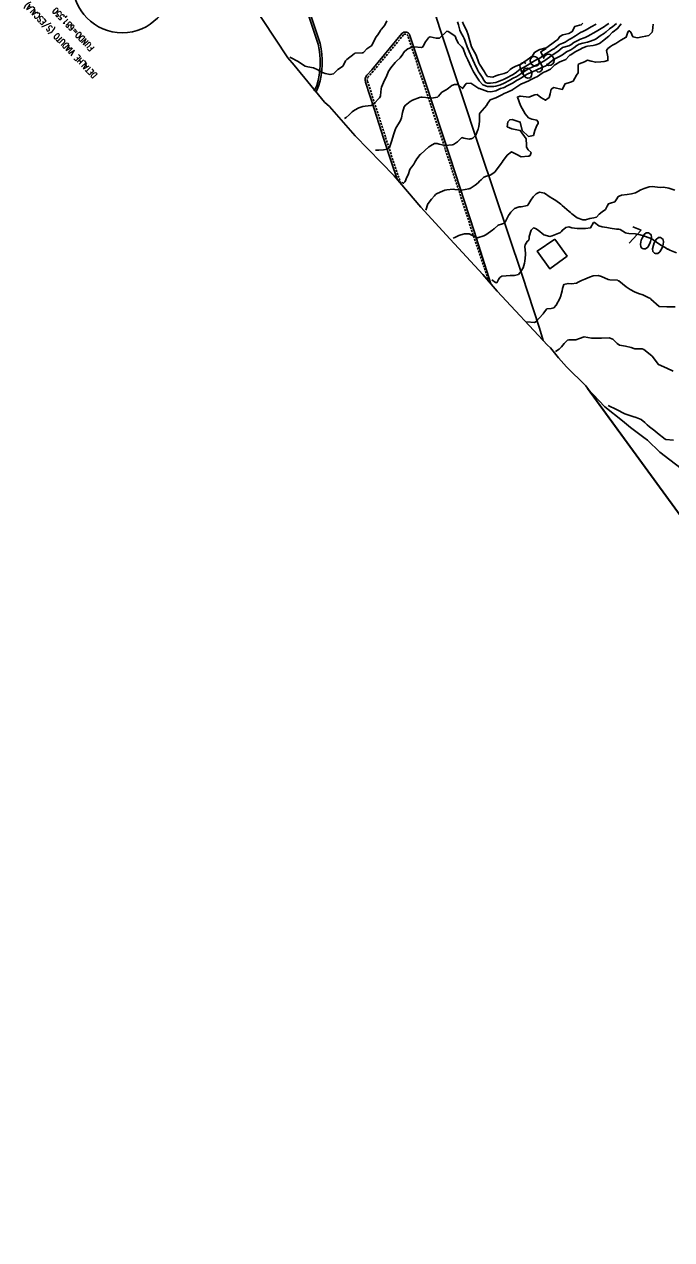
# Model space of a CAD drawing. Header units: metres. Extents: x 292545 to 299085, y 7450245 to 7463078.
# Drawn here: x 296889.3 to 297045.3, y 7452092.2 to 7452385 of the extents above; entities that cross this region are included whole.
import ezdxf
from ezdxf.enums import TextEntityAlignment as Align

# ---------------------------------------------------------------- set-up
doc = ezdxf.new("R2010")
doc.units = ezdxf.units.M
doc.linetypes.add('CONTINUO', pattern=[0])
doc.linetypes.add('DASHED', pattern=[0.75, 0.5, -0.25])
for name, color, linetype in [('Area', 45, 'Continuous'), ('Area Verde e Lazer', 94, 'Continuous'), ('Canteiro', 45, 'DASHED'), ('Cotas', 45, 'Continuous'), ('Curvas de Nivel 1m', 11, 'Continuous'), ('Curvas de Nivel 5m', 15, 'Continuous'), ('Edificações', 30, 'Continuous'), ('TEXTO', 45, 'Continuous'), ('Vias Primárias', 230, 'Continuous')]:
    doc.layers.add(name, color=color, linetype=linetype)
doc.styles.add('ROMANS', font='romans', dxfattribs={"height": 0.2})
doc.styles.add('Style-STANDARD', font='STANDARD.shx')

msp = doc.modelspace()

# ---------------------------------------------------------------- linework, layer by layer
at = {"layer": 'Area'}
msp.add_polyline3d([(297048.64, 7452277.17, 703.17), (297042.45, 7452281.87, 703.02), (297039.46, 7452284.8, 703.08), (297038.6, 7452285.45, 703.01), (297035.39, 7452287.88, 702.96), (297033.45, 7452289.48, 702.93), (297029.18, 7452292.86, 702.72), (297025.02, 7452297.27, 702.71), (297174.79, 7452092.17, 703.06), (297024.65, 7452297.85, 702.65), (297020, 7452302.43, 708.17), (297018.07, 7452304.61, 707.57), (297016.08, 7452307.03, 708.29), (297015.42, 7452307.64, 707.59), (297003.25, 7452320.65, 700.04), (296999.79, 7452324.68, 699.79), (296991, 7452334.23, 698.77), (296984.87, 7452340.91, 698.05), (296978.45, 7452348.48, 696.84), (296969, 7452358.13, 695.39), (296962.84, 7452365.19, 694.41), (296961.68, 7452366.23, 694.45), (296954.36, 7452375.15, 693.84), (296952.82, 7452376.89, 693.69), (296940.75, 7452395.22, 694.04)], dxfattribs=at)
at = {"layer": 'Area Verde e Lazer', "elevation": 694.28}
msp.add_lwpolyline([(296959.19, 7452368.9), (296959.76, 7452370.26, 0.12729), (296960.13, 7452380.19), (296957.7, 7452387.4)], format="xyb", dxfattribs=at)
at = {"layer": 'Canteiro', "elevation": 699.9}
msp.add_lwpolyline([(297001.33, 7452322.88), (296997.25, 7452335), (296991.47, 7452352.72), (296985.5, 7452370.78), (296981.76, 7452382.16, 0.556418), (296980.65, 7452382.43), (296973.41, 7452373.66), (296972.24, 7452372.39, 0.275603), (296972.01, 7452371.24), (296974.1, 7452364.78), (296976.37, 7452357.73), (296978.19, 7452352.07), (296980, 7452346.66)], format="xyb", dxfattribs=at)
at = {"layer": 'Curvas de Nivel 1m', "flags": 128}
for points, elevation in [([(296953.28, 7452377.07), (296953.92, 7452376.72), (296954.82, 7452376.26), (296955, 7452376.15), (296955.13, 7452376.07), (296956.99, 7452374.9), (296957.66, 7452374.71), (296958.99, 7452374.5), (296960.01, 7452374.01), (296960.97, 7452373.45), (296961.81, 7452373.15), (296962.97, 7452372.88), (296963.85, 7452373.08), (296964.73, 7452373.95), (296964.84, 7452374.1), (296964.99, 7452374.21), (296966.05, 7452374.89), (296966.61, 7452375.93), (296966.74, 7452376.2), (296967.01, 7452376.52), (296968.76, 7452377.9), (296968.93, 7452378), (296969.02, 7452378.02), (296970.83, 7452378.08), (296971.03, 7452378.17), (296971.85, 7452379.06), (296973.05, 7452379.86), (296974.03, 7452381.85), (296974.46, 7452382.46), (296975.1, 7452383.47), (296975.24, 7452383.68), (296975.39, 7452383.83), (296976.18, 7452384.75), (296976.7, 7452385.81)], 694), ([(296973.93, 7452354.66), (296974.75, 7452354.64), (296975.85, 7452354.72), (296976.75, 7452354.9), (296977.27, 7452355.3), (296977.49, 7452355.8), (296977.81, 7452356.76), (296978.14, 7452357.8), (296978.27, 7452358.32), (296978.75, 7452359.79), (296978.76, 7452359.84), (296978.81, 7452359.94), (296979.94, 7452361.77), (296980.17, 7452362.44), (296980.41, 7452363.77), (296980.88, 7452365.11), (296981.15, 7452365.49), (296981.46, 7452365.75), (296982.27, 7452366.36), (296982.89, 7452366.7), (296984.53, 7452367.35), (296984.9, 7452367.45), (296985.15, 7452367.46), (296986.9, 7452367.23), (296987.4, 7452367.18), (296988.9, 7452367.45), (296989.12, 7452367.67), (296989.94, 7452368.63), (296990.93, 7452369.22), (296991.2, 7452369.36), (296991.53, 7452369.63), (296992.31, 7452370.25), (296992.94, 7452370.5), (296993.82, 7452370.49), (296994.81, 7452369.59), (296994.93, 7452369.53), (296994.98, 7452369.54), (296995.02, 7452369.59), (296995.8, 7452370.73), (296996.95, 7452370.78), (296998.86, 7452369.55), (296998.93, 7452369.52), (296998.97, 7452369.51), (297000.92, 7452368.76), (297001.73, 7452368.7), (297002.93, 7452368.99), (297003.29, 7452369.14), (297004.08, 7452369.49), (297004.72, 7452369.7), (297004.94, 7452369.79), (297005.66, 7452370.19), (297006.95, 7452370.82), (297007.35, 7452371.05), (297007.94, 7452371.44), (297008.59, 7452371.8), (297008.96, 7452372.01), (297010.5, 7452372.94), (297010.97, 7452373.17), (297011.12, 7452373.25), (297011.41, 7452373.4), (297012.5, 7452373.86), (297012.98, 7452374.06), (297013.9, 7452374.46), (297015, 7452375.01), (297015.21, 7452375.14), (297015.47, 7452375.35), (297017.02, 7452376.57), (297017.49, 7452376.85), (297018.47, 7452377.32), (297018.83, 7452377.51), (297019.03, 7452377.66), (297019.99, 7452378.35), (297021.04, 7452378.83), (297021.77, 7452379.28), (297022.47, 7452379.85), (297023.06, 7452380.16), (297023.88, 7452380.43), (297025.06, 7452380.71), (297025.49, 7452380.81), (297026.65, 7452381.22), (297027.08, 7452381.45), (297028.1, 7452382.19), (297029.09, 7452382.83), (297029.29, 7452382.99), (297029.5, 7452383.19), (297030.36, 7452383.92), (297031.11, 7452384.42), (297031.54, 7452384.74), (297032, 7452385.16)], 696), ([(296980.31, 7452346.89), (296980.71, 7452346.69), (296981.04, 7452347), (296981.13, 7452347.29), (296981.31, 7452347.75), (296981.86, 7452348.92), (296982.16, 7452349.75), (296982.31, 7452350.13), (296982.7, 7452350.61), (296983.18, 7452351.26), (296983.42, 7452351.73), (296983.91, 7452352.55), (296984.74, 7452353.6), (296984.8, 7452353.66), (296984.86, 7452353.72), (296986.76, 7452355.44), (296986.91, 7452355.54), (296987.16, 7452355.69), (296988.18, 7452356.26), (296988.77, 7452356.29), (296989.24, 7452356.13), (296990.76, 7452355.8), (296992.45, 7452355.94), (296992.77, 7452356.05), (296993.69, 7452356.69), (296994.65, 7452357.6), (296994.72, 7452357.66), (296994.78, 7452357.68), (296995.22, 7452357.59), (296996.51, 7452357.31), (296996.78, 7452357.35), (296996.96, 7452357.39), (296997.39, 7452357.56), (296998.09, 7452358.26), (296998.62, 7452359.55), (296998.67, 7452359.7), (296998.82, 7452360.34), (296998.97, 7452361.55), (296999.02, 7452363.39), (296999.1, 7452363.55), (297000.21, 7452364.86), (297000.8, 7452365.52), (297000.88, 7452365.72), (297001.61, 7452366.79), (297002.9, 7452367.26), (297003.09, 7452367.31), (297003.39, 7452367.5), (297004.37, 7452368.03), (297004.92, 7452368.29), (297005.73, 7452368.66), (297006.93, 7452369.23), (297007.07, 7452369.31), (297007.27, 7452369.45), (297008.26, 7452370.11), (297008.94, 7452370.52), (297010.91, 7452371.4), (297010.95, 7452371.42), (297012.28, 7452372.07), (297012.96, 7452372.44), (297013.54, 7452372.8), (297014.37, 7452373.37), (297014.77, 7452373.57), (297014.98, 7452373.65), (297016.13, 7452374.19), (297017, 7452375.03), (297017.13, 7452375.2), (297017.28, 7452375.33), (297018.35, 7452375.98), (297019.01, 7452376.21), (297019.81, 7452376.5), (297020.56, 7452377.29), (297020.8, 7452377.52), (297021.03, 7452377.66), (297022.09, 7452378.33), (297023.04, 7452378.85), (297023.31, 7452378.99), (297023.77, 7452379.25), (297024.69, 7452379.6), (297025.05, 7452379.68), (297026.36, 7452379.91), (297027.06, 7452380.06), (297027.89, 7452380.37), (297028.99, 7452381.19), (297029.04, 7452381.23), (297029.07, 7452381.25), (297030.16, 7452382.1), (297031.09, 7452383.09), (297031.19, 7452383.17), (297032.29, 7452383.96), (297033.12, 7452385.06)], 697), ([(296986.09, 7452340.19), (296986.53, 7452341.69), (296986.55, 7452341.74), (296986.59, 7452341.81), (296987.44, 7452342.85), (296988.12, 7452343.67), (296988.36, 7452343.94), (296988.63, 7452344.13), (296989.54, 7452344.57), (296990.64, 7452345.02), (296991.13, 7452345.14), (296992.64, 7452345.24), (296993.08, 7452345.18), (296994.64, 7452344.99), (296996.39, 7452345.32), (296996.64, 7452345.4), (296996.78, 7452345.43), (296997.03, 7452345.57), (296997.95, 7452346.26), (296998.66, 7452346.81), (296999.03, 7452347.18), (296999.37, 7452347.54), (297000.08, 7452348.12), (297000.68, 7452348.41), (297001.54, 7452348.66), (297002.69, 7452349.34), (297002.77, 7452349.43), (297002.81, 7452349.5), (297003.59, 7452350.6), (297004.24, 7452351.48), (297004.44, 7452351.76), (297004.72, 7452352.16), (297005.28, 7452352.92), (297005.68, 7452353.47), (297006.75, 7452354.25), (297008.35, 7452353.43), (297008.74, 7452353.19), (297009.08, 7452353.08), (297010.74, 7452353.19), (297010.92, 7452353.23), (297011.18, 7452353.4), (297011.42, 7452354.07), (297010.76, 7452354.74), (297010.35, 7452355.41), (297010.32, 7452355.86), (297010.22, 7452357.42), (297008.81, 7452359.43), (297006.82, 7452359.83), (297005.68, 7452360.32), (297005.8, 7452361.47), (297006.3, 7452362), (297006.84, 7452362.04), (297008.83, 7452361.43), (297009.31, 7452359.43), (297010.79, 7452357.96), (297011.98, 7452358.21), (297012.33, 7452359.39), (297012.82, 7452360.59), (297013.16, 7452361.05), (297013.16, 7452361.38), (297012.84, 7452361.87), (297011.6, 7452362.16), (297010.84, 7452362.43), (297010.01, 7452363.42), (297008.88, 7452365.43), (297008.15, 7452367.44), (297008.71, 7452367.63), (297008.91, 7452367.66), (297010.9, 7452367.4), (297012.35, 7452367.95), (297012.91, 7452368.11), (297013.81, 7452367.37), (297014.9, 7452366.69), (297015.83, 7452367.35), (297016.03, 7452368.23), (297016.26, 7452369.34), (297016.94, 7452369.73), (297018.93, 7452369.31), (297019.62, 7452370.63), (297020.95, 7452371.01), (297021.56, 7452371.28), (297022.42, 7452372.72), (297022.75, 7452373.26), (297022.8, 7452373.44), (297022.82, 7452375.26), (297023, 7452375.42), (297024.31, 7452375.95), (297025.01, 7452376.31), (297025.93, 7452376.14), (297027.01, 7452375.84), (297028.26, 7452375.94), (297029.01, 7452375.99), (297029.94, 7452376.25), (297029.97, 7452377.18), (297029.58, 7452378.64), (297029.95, 7452379.18), (297030.61, 7452379.62), (297031.05, 7452379.92), (297031.89, 7452380.33), (297033.07, 7452381.14), (297034.34, 7452381.87), (297034.76, 7452383.12), (297034.9, 7452383.32), (297035.1, 7452383.43), (297035.46, 7452383.11), (297035.97, 7452381.99), (297037.08, 7452381.76), (297038.19, 7452381.98), (297039.08, 7452382.16), (297039.85, 7452382.3), (297040.61, 7452383.05), (297040.73, 7452383.42), (297040.82, 7452385.05)], 698), ([(296993.66, 7452385.61), (296993.9, 7452384.82), (296994.25, 7452383.6), (296994.49, 7452383), (296995.08, 7452382.08), (296995.33, 7452381.59), (296995.48, 7452381.17), (296996.06, 7452379.58), (296996.77, 7452377.83), (296996.88, 7452377.57), (296997.02, 7452377.27), (296997.83, 7452375.56), (296998.55, 7452373.98), (296998.76, 7452373.55), (296998.97, 7452373.22), (296999.65, 7452372.23), (297000.02, 7452371.53), (297000.42, 7452371), (297000.95, 7452370.8), (297001.64, 7452370.82), (297002.95, 7452370.98), (297003.36, 7452371.09), (297004.35, 7452371.49), (297004.75, 7452371.68), (297004.96, 7452371.76), (297005.46, 7452371.98), (297006.97, 7452372.8), (297007.38, 7452373.03), (297007.9, 7452373.44), (297008.46, 7452373.96), (297008.99, 7452374.28), (297009.73, 7452374.68), (297010.98, 7452375.4), (297011, 7452375.41), (297012.25, 7452376.15), (297013.01, 7452376.56), (297013.54, 7452376.85), (297014.24, 7452377.37), (297014.68, 7452377.72), (297015.03, 7452377.93), (297016.6, 7452378.89), (297017.04, 7452379.19), (297017.12, 7452379.25), (297017.22, 7452379.33), (297018.25, 7452380.12), (297019.06, 7452380.47), (297019.67, 7452380.69), (297020.62, 7452381.29), (297021.08, 7452381.59), (297022.11, 7452382.24), (297023.09, 7452382.87), (297023.34, 7452383.01), (297023.9, 7452383.25), (297024.7, 7452383.64), (297025.1, 7452383.88), (297025.95, 7452384.39), (297027.12, 7452385.02)], 694), ([(296994.89, 7452385.59), (296995.11, 7452384.97), (296995.86, 7452383.58), (296996.24, 7452382.42), (296996.48, 7452381.58), (296997.04, 7452379.58), (296997.05, 7452379.55), (296998.16, 7452377.56), (296998.83, 7452375.73), (296998.9, 7452375.55), (296999, 7452375.36), (297000.2, 7452373.53), (297000.48, 7452373.04), (297000.96, 7452372.38), (297002.2, 7452372.27), (297002.96, 7452372.54), (297003.68, 7452372.78), (297004.97, 7452373.09), (297005.78, 7452373.47), (297006.36, 7452374.08), (297006.99, 7452374.47), (297007.62, 7452374.82), (297009, 7452375.37), (297009.04, 7452375.39), (297009.1, 7452375.43), (297011.02, 7452376.85), (297011.36, 7452377.06), (297011.76, 7452377.39), (297012.22, 7452378.2), (297013.04, 7452378.71), (297013.53, 7452378.89), (297015.05, 7452379.3), (297015.19, 7452379.36), (297017.06, 7452380.79), (297017.4, 7452380.99), (297017.88, 7452381.32), (297018.33, 7452382.07), (297019.08, 7452382.44), (297020.54, 7452382.74), (297021.09, 7452383.05), (297021.23, 7452383.14), (297021.34, 7452383.28), (297021.95, 7452384.43), (297023.12, 7452384.74), (297023.52, 7452384.85), (297023.93, 7452385.25)], 693), ([(296992.68, 7452333.44), (296993.02, 7452333.61), (296993.99, 7452334.13), (296994.51, 7452334.28), (296995.42, 7452334.49), (296996.51, 7452334.48), (296998.5, 7452333.55), (297000.07, 7452333.98), (297000.51, 7452334.24), (297002.2, 7452335.5), (297002.41, 7452335.62), (297002.53, 7452335.72), (297003.47, 7452336.56), (297004.54, 7452336.92), (297004.95, 7452337.08), (297005.28, 7452337.47), (297006, 7452338.9), (297006.38, 7452339.45), (297006.58, 7452339.72), (297007.44, 7452340.59), (297008.59, 7452340.98), (297009.01, 7452341.01), (297010.59, 7452341.33), (297010.68, 7452341.41), (297011.4, 7452342.61), (297011.97, 7452343.39), (297012.63, 7452344.13), (297013.45, 7452344.56), (297014.63, 7452344.29), (297016.07, 7452343.35), (297016.62, 7452343.02), (297017.39, 7452342.55), (297018.6, 7452341.63), (297018.95, 7452341.31), (297020.58, 7452339.88), (297020.9, 7452339.61), (297021.28, 7452339.28), (297022.56, 7452338.39), (297023.93, 7452337.87), (297024.55, 7452337.87), (297025.59, 7452338.19), (297026.56, 7452338.36), (297027.24, 7452338.54), (297027.87, 7452339.2), (297028.58, 7452339.82), (297029.4, 7452340.37), (297029.78, 7452341.18), (297030.06, 7452341.72), (297030.6, 7452341.89), (297031.58, 7452342.18), (297032.23, 7452343.15), (297032.37, 7452343.41), (297032.63, 7452343.56), (297033.26, 7452343.78), (297034.63, 7452344.01), (297035.63, 7452344.12), (297036.64, 7452344.4), (297037.89, 7452345.08), (297038.65, 7452345.44), (297039.89, 7452345.82), (297040.65, 7452345.92), (297041.94, 7452345.75), (297042.65, 7452345.7), (297043.34, 7452345.71), (297044.65, 7452345.52), (297046.1, 7452344.99)], 699), ([(297010.4, 7452313.27), (297012.26, 7452313.1), (297012.65, 7452313.38), (297014.28, 7452315.17), (297014.38, 7452315.26), (297014.45, 7452315.36), (297015.25, 7452316.4), (297016.3, 7452316.52), (297016.94, 7452316.7), (297017.45, 7452317.32), (297018.33, 7452318.9), (297018.47, 7452319.17), (297018.52, 7452319.31), (297018.9, 7452320.75), (297019.02, 7452321.3), (297019.36, 7452322.31), (297020.37, 7452322.56), (297021.17, 7452322.48), (297022.37, 7452322.64), (297022.81, 7452322.83), (297023.58, 7452323.25), (297024.39, 7452323.61), (297025.54, 7452324.08), (297026.39, 7452324.37), (297027.63, 7452324.43), (297028.39, 7452324.25), (297030.03, 7452323.53), (297030.39, 7452323.43), (297032.23, 7452323.3), (297032.38, 7452323.25), (297032.45, 7452323.21), (297032.56, 7452323.15), (297034.36, 7452321.76), (297035.28, 7452321.11), (297036.35, 7452320.5), (297037.31, 7452320.12), (297038.34, 7452319.78), (297038.82, 7452319.55), (297039.81, 7452319.06), (297040.18, 7452318.9), (297040.33, 7452318.8), (297042.31, 7452317.03), (297044.19, 7452316.89), (297044.3, 7452316.89), (297046.2, 7452316.88)], 701), ([(297017.31, 7452306.19), (297018.18, 7452306.74), (297018.49, 7452307), (297018.76, 7452307.3), (297019.41, 7452308.09), (297020.21, 7452308.87), (297020.54, 7452308.96), (297022.21, 7452308.96), (297023.1, 7452309.26), (297024.22, 7452309.68), (297026.03, 7452309.4), (297026.21, 7452309.36), (297028.05, 7452309.36), (297028.21, 7452309.35), (297028.37, 7452309.35), (297030.22, 7452309.42), (297031.15, 7452309.16), (297032.2, 7452308.04), (297032.74, 7452307.68), (297034.2, 7452307.42), (297035.53, 7452307.11), (297036.19, 7452306.87), (297036.46, 7452306.83), (297038.19, 7452306.81), (297038.61, 7452306.65), (297040.17, 7452305.47), (297040.58, 7452305.05), (297042.14, 7452303.03), (297044.13, 7452302.12), (297045.66, 7452301.45)], 702), ([(297030.02, 7452293.17), (297032.01, 7452292.2), (297034, 7452291.13), (297035.99, 7452290.48), (297036.79, 7452290.29), (297037.98, 7452289.78), (297038.84, 7452289.07), (297039.4, 7452288.49), (297039.96, 7452288.02), (297041.22, 7452287.04), (297041.94, 7452286.46), (297043.74, 7452285.01), (297043.92, 7452284.93), (297045.75, 7452284.81)], 703)]:
    msp.add_lwpolyline(points, dxfattribs=dict(at, elevation=elevation))
at = {"layer": 'Curvas de Nivel 5m', "flags": 128}
for points, elevation in [([(296966.47, 7452362.3), (296966.84, 7452362.54), (296967.56, 7452363.21), (296968.35, 7452363.91), (296968.87, 7452364.28), (296969.92, 7452364.84), (296970.88, 7452365.2), (296971.48, 7452365.27), (296972.88, 7452365.45), (296973.57, 7452365.85), (296974.9, 7452367.28), (296975.1, 7452367.63), (296975.15, 7452367.83), (296975.29, 7452369.46), (296975.38, 7452369.83), (296975.84, 7452370.93), (296976.28, 7452371.82), (296976.5, 7452372.27), (296976.98, 7452373.42), (296977.1, 7452373.69), (296977.18, 7452373.81), (296977.67, 7452374.48), (296978.7, 7452375.78), (296979.01, 7452376.09), (296979.9, 7452376.89), (296980.52, 7452377.77), (296980.71, 7452378.08), (296981.03, 7452378.54), (296981.72, 7452379.07), (296983.05, 7452379.56), (296983.21, 7452379.58), (296985.05, 7452379.41), (296985.26, 7452379.5), (296985.41, 7452379.71), (296985.99, 7452380.78), (296986.7, 7452381.69), (296986.9, 7452381.87), (296987.08, 7452381.96), (296988.54, 7452381.68), (296989.07, 7452381.62), (296989.33, 7452381.67), (296991.09, 7452383.3), (296991.48, 7452383.24), (296993.08, 7452382.18), (296993.26, 7452381.8), (296993.32, 7452381.62), (296993.88, 7452380.43), (296994.75, 7452379.59), (296995.05, 7452379.14), (296995.65, 7452377.58), (296996.15, 7452376.44), (296996.57, 7452375.57), (296996.99, 7452374.66), (296997.55, 7452373.56), (296998.52, 7452371.99), (296998.82, 7452371.55), (296998.95, 7452371.36), (296999.81, 7452370.4), (297000.94, 7452369.98), (297002.42, 7452370.03), (297002.94, 7452370.11), (297004.03, 7452370.4), (297004.95, 7452370.78), (297006.15, 7452371.46), (297006.96, 7452371.91), (297007.96, 7452372.44), (297008.97, 7452373.06), (297009.51, 7452373.42), (297010.4, 7452373.99), (297010.99, 7452374.31), (297011.73, 7452374.65), (297013, 7452375.26), (297013.08, 7452375.3), (297013.24, 7452375.38), (297014.36, 7452376.02), (297015.01, 7452376.45), (297016.21, 7452377.34), (297017.03, 7452377.87), (297017.91, 7452378.44), (297018.9, 7452379.31), (297018.98, 7452379.38), (297019.04, 7452379.4), (297020.56, 7452379.78), (297021.05, 7452380.07), (297021.74, 7452380.6), (297022.99, 7452381.26), (297023.04, 7452381.29), (297023.07, 7452381.3), (297024.48, 7452381.84), (297025.08, 7452382.12), (297027.09, 7452383.21), (297028.32, 7452383.98), (297029.11, 7452384.44), (297029.57, 7452384.74), (297030.17, 7452385.18)], 695), ([(297001.96, 7452323.41), (297002.88, 7452322.74), (297003.14, 7452322.72), (297003.57, 7452323.49), (297003.89, 7452323.98), (297004.39, 7452324.31), (297005.45, 7452324.41), (297006.39, 7452324.45), (297007.41, 7452324.46), (297008.4, 7452324.73), (297008.74, 7452325.09), (297009, 7452325.42), (297009.56, 7452326.27), (297009.87, 7452327.42), (297009.92, 7452327.93), (297010.12, 7452329.41), (297010.12, 7452329.75), (297009.94, 7452331.42), (297010.01, 7452331.89), (297010.49, 7452332.66), (297010.91, 7452332.99), (297010.97, 7452333.4), (297010.99, 7452333.89), (297011.43, 7452335.4), (297012, 7452335.92), (297012.53, 7452335.78), (297013.15, 7452335.37), (297014.51, 7452334.25), (297015.96, 7452333.89), (297016.51, 7452334.03), (297017.69, 7452334.5), (297018.52, 7452334.82), (297018.75, 7452335.08), (297018.91, 7452335.31), (297019.78, 7452336.04), (297020.53, 7452336.17), (297021.22, 7452335.97), (297022.53, 7452335.81), (297023.96, 7452335.81), (297024.53, 7452335.75), (297025.79, 7452335.97), (297026.5, 7452337.22), (297026.53, 7452337.24), (297026.54, 7452337.24), (297026.71, 7452337.22), (297027.79, 7452336.45), (297028.53, 7452336.19), (297029.68, 7452336.03), (297030.53, 7452335.88), (297032.02, 7452335.66), (297032.53, 7452335.63), (297032.93, 7452335.55), (297033.58, 7452335.13), (297034.17, 7452334.77), (297034.52, 7452334.65), (297035.03, 7452334.6), (297036.52, 7452334.51), (297037.7, 7452334.26), (297038.51, 7452334), (297040.13, 7452333.43), (297040.51, 7452333.27), (297040.88, 7452333.05), (297042.49, 7452331.94), (297043.98, 7452331.01), (297044.31, 7452330.84), (297044.47, 7452330.77), (297044.88, 7452330.59), (297046.46, 7452329.92)], 700)]:
    msp.add_lwpolyline(points, dxfattribs=dict(at, elevation=elevation))
at = {"layer": 'Edificações'}
msp.add_lwpolyline([(297017.18, 7452333.23), (297020.12, 7452329.13), (297015.93, 7452326.09), (297012.9, 7452330.36)], close=True, dxfattribs=at)
at = {"layer": 'TEXTO', "linetype": 'CONTINUO'}
msp.add_circle((296912.91, 7452394.96), 12, dxfattribs=at)
at = {"layer": 'Vias Primárias'}
msp.add_lwpolyline([(296973.69, 7452431.69), (296975.32, 7452427.82, 0.3546), (296978.1, 7452426.33), (296980.45, 7452419.33), (296979.64, 7452418.91, 0.37367), (296978.9, 7452417.02), (296981.28, 7452409.37), (296984.71, 7452398.98), (296989.48, 7452384.01), (296999.13, 7452354.69), (297009.25, 7452324.52), (297013.47, 7452311.81), (297014.31, 7452308.82)], format="xyb", dxfattribs=at)
for points, elevation in [([(296959.65, 7452368.71), (296960.23, 7452370.09, 0.127977), (296960.61, 7452380.32), (296958.17, 7452387.56)], 694.28), ([(297001.7, 7452322.46), (296997.73, 7452335.15), (296991.94, 7452352.88), (296985.97, 7452370.94), (296982.24, 7452382.32, 0.564676), (296980.28, 7452382.77), (296973.03, 7452373.99), (296971.88, 7452372.73, 0.274609), (296971.54, 7452371.08), (296973.62, 7452364.63), (296975.89, 7452357.57), (296977.72, 7452351.92), (296979.13, 7452347.68)], 699.9)]:
    msp.add_lwpolyline(points, format="xyb", dxfattribs=dict(at, elevation=elevation))

# ---------------------------------------------------------------- texts
at = {"layer": 'Cotas', "style": 'Style-STANDARD'}
for s, rotation, p in [('695', 30.9628, (297012.77, 7452375.44, 695)), ('700', 338.5296, (297039.12, 7452332.81, 700))]:
    msp.add_text(s, height=4, rotation=rotation, dxfattribs=at).set_placement(p, align=Align.MIDDLE_CENTER)
at = {"layer": 'TEXTO', "style": 'ROMANS', "width": 0.8}
for s, p in [('DETALHE VIADUTO (S/ESCALA)', (296906.96, 7452372.88)), ('FUNDO=681,550', (296906.24, 7452379.43))]:
    msp.add_text(s, height=1.5, rotation=133.6942, dxfattribs=at).set_placement(p)

doc.saveas('drawing.dxf')
